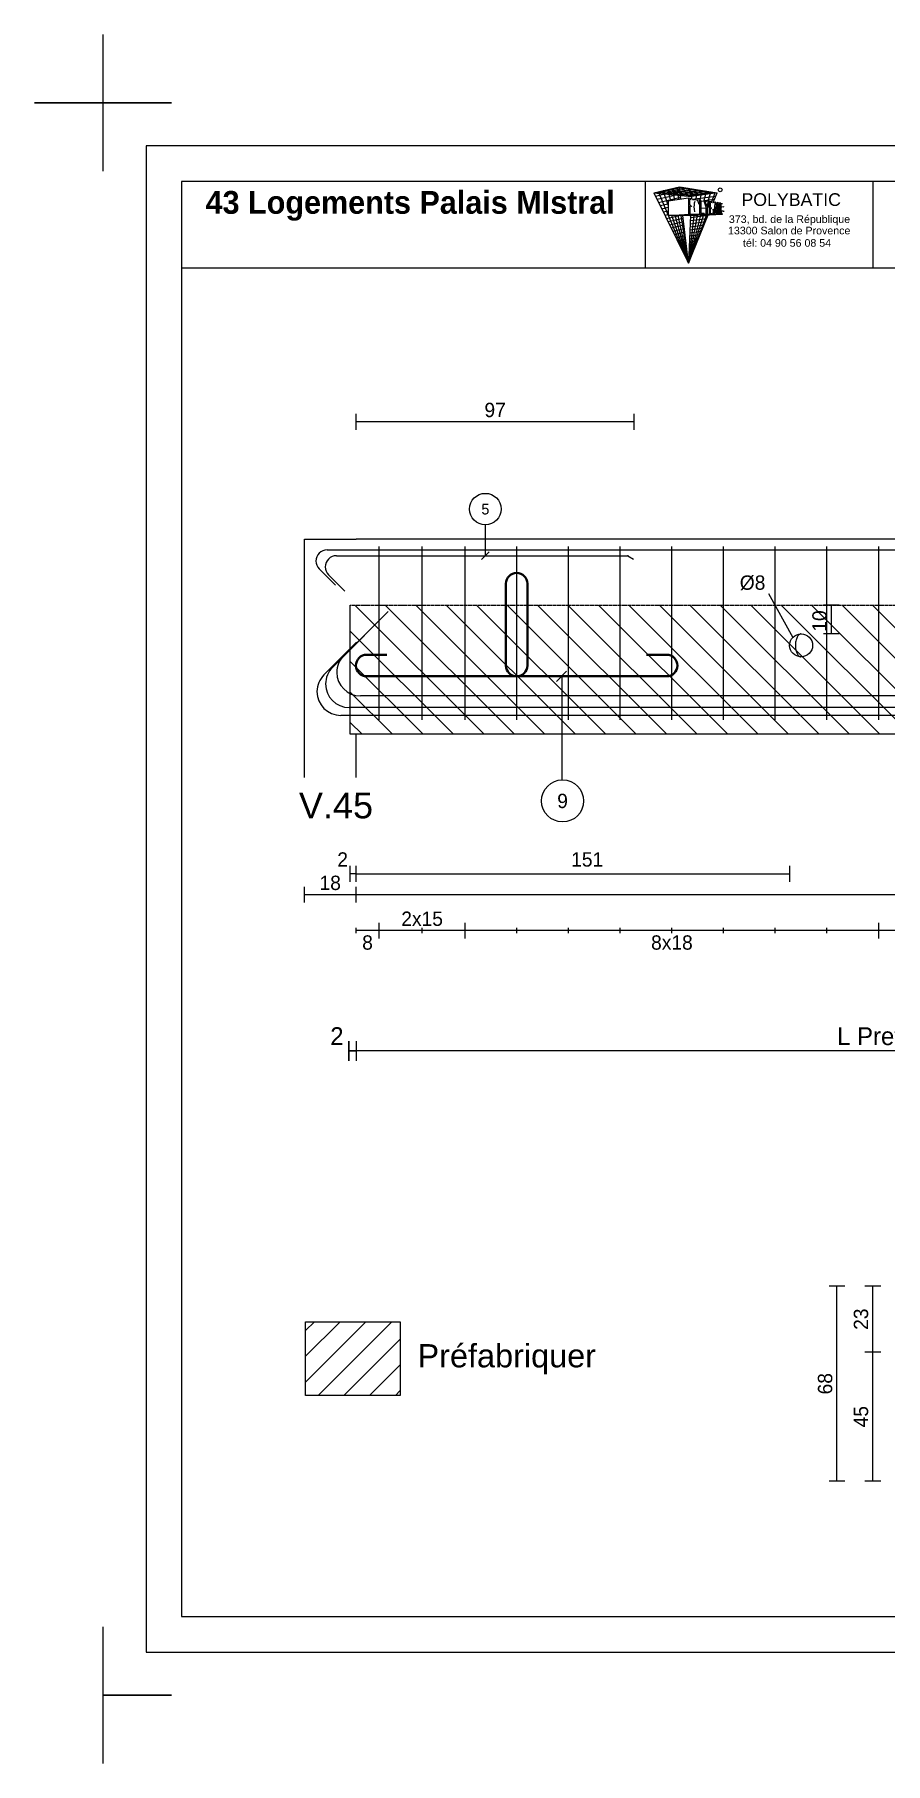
# Model space of a CAD drawing. Extents: x -12912 to 27386, y 1818 to 8189.
# Drawn here: x -139 to 158, y 3408 to 4010 of the extents above; entities that cross this region are included whole.
import ezdxf
from ezdxf.enums import TextEntityAlignment as Align

# ---------------------------------------------------------------- set-up
doc = ezdxf.new("R2010")
doc.units = 0
doc.header["$MEASUREMENT"] = 0
doc.linetypes.add('CONTINUE', pattern=[0])
doc.linetypes.add('MEDIUM_DASH', pattern=[0.5, 0.35, -0.15])
doc.layers.get('0').update_dxf_attribs({"linetype": 'CONTINUOUS'})
for name, color, linetype in [('1', 7, 'CONTINUOUS'), ('173', 7, 'CONTINUOUS'), ('5', 7, 'CONTINUOUS'), ('6', 7, 'CONTINUOUS'), ('7', 7, 'CONTINUOUS'), ('GO-CARTOUCHE', 7, 'CONTINUOUS'), ('GO-TEXTE', 9, 'CONTINUOUS'), ('PYC-HACHURE', 7, 'CONTINUOUS'), ('RDC COFFRAGE', 7, 'CONTINUOUS')]:
    doc.layers.add(name, color=color, linetype=linetype)
doc.layers.add('PYC- HACHURES', color=7, linetype='CONTINUOUS', lineweight=18)
doc.styles.add('ARIAL', font='ARIAL.TTF')
doc.styles.add('TEXTEBA', font='ARIAL.TTF')

# ---------------------------------------------------------------- blocks, each defined once
blk = doc.blocks.new('A$C20507BFC')
at = {"layer": 'RDC COFFRAGE', "color": 5, "linetype": 'CONTINUE', "lineweight": 40, "ltscale": 0.01}
for points in [[(52.25, 32.3), (52.25, 3.75)], [(56, 36.05), (56, 36.05)], [(59.75, 3.75), (59.75, 32.3)], [(10.84, 7.49), (3.75, 7.49)], [(108.25, 7.49), (101.16, 7.49)], [(0, 3.75), (0, 3.75)], [(112, 3.75), (112, 3.75)], [(3.75, 0), (56, 0)], [(56, 0), (108.25, 0)]]:
    blk.add_lwpolyline(points, dxfattribs=at)
for centre, start, end in [((56, 32.3), 90, 180), ((56, 32.3), 0, 90), ((3.75, 3.75), 90, 180), ((108.25, 3.75), 0, 90), ((3.75, 3.75), 180, 270), ((56, 3.75), 180, 270), ((56, 3.75), 270, 0), ((108.25, 3.75), 270, 0)]:
    blk.add_arc(centre, 3.75, start, end, dxfattribs=at)
blk = doc.blocks.new('A$C5E66155F')
at = {"layer": '7', "color": 7}
for points in [[(2.34, 6.22), (2.24, 5.89)], [(2.45, 6.54), (2.34, 6.22)], [(2.59, 6.83), (2.45, 6.54)], [(2.73, 7.09), (2.59, 6.83)], [(2.89, 7.33), (2.73, 7.09)], [(3.06, 7.53), (2.89, 7.33)], [(3.23, 7.7), (3.06, 7.53)], [(3.42, 7.83), (3.23, 7.7)], [(3.61, 7.92), (3.42, 7.83)], [(3.8, 7.98), (3.61, 7.92)], [(4, 8), (3.8, 7.98)], [(2.01, 4.39), (2, 4)], [(2, 4), (2.01, 3.61)], [(2.04, 4.78), (2.01, 4.39)], [(2.01, 3.61), (2.04, 3.22)], [(2.09, 5.16), (2.04, 4.78)], [(2.04, 3.22), (2.09, 2.84)], [(2.15, 5.53), (2.09, 5.16)], [(2.09, 2.84), (2.15, 2.47)], [(2.24, 5.89), (2.15, 5.53)], [(2.15, 2.47), (2.24, 2.11)], [(2.24, 2.11), (2.34, 1.78)], [(2.34, 1.78), (2.45, 1.46)], [(2.45, 1.46), (2.59, 1.17)], [(2.59, 1.17), (2.73, 0.91)], [(2.73, 0.91), (2.89, 0.67)], [(2.89, 0.67), (3.06, 0.47)], [(3.06, 0.47), (3.23, 0.3)], [(3.23, 0.3), (3.42, 0.17)], [(3.42, 0.17), (3.61, 0.08)], [(3.61, 0.08), (3.8, 0.02)], [(3.8, 0.02), (4, 0)]]:
    blk.add_lwpolyline(points, dxfattribs=at)
blk.add_circle((4, 4), 4, dxfattribs=at)

msp = doc.modelspace()

# ---------------------------------------------------------------- hatches: boundary and pattern name
at = {"layer": 'PYC- HACHURES', "lineweight": 15}
h = msp.add_hatch(dxfattribs=at)
h.set_pattern_fill('ANSI31', color=104, scale=60, style=0)
h.set_pattern_definition([(135, (5648.2815, 3205.93), (5.303301, 5.303301), [])])
h.paths.add_polyline_path([(-28.584, 3811.287), (442.416, 3811.287), (442.416, 3766.287), (440.416, 3766.287), (-26.584, 3766.287), (-28.584, 3766.287)])
h = msp.add_hatch(dxfattribs=at)
h.set_pattern_fill('ANSI31', color=104, scale=2, style=0)
h.set_pattern_definition([(45, (161.1834, 4994.087), (-4.490128, 4.490128), [])])
h.paths.add_polyline_path([(-11.211, 3561.514), (-44.131, 3561.514), (-44.131, 3535.862), (-11.211, 3535.862)])

# ---------------------------------------------------------------- linework, layer by layer
for p, q in [((-114.717, 4010.196), (-114.717, 3986.389)), ((-114.717, 4010.196), (-114.717, 3986.389)), ((-138.524, 3986.389), (-114.717, 3986.389)), ((-114.717, 3986.389), (-138.524, 3986.389)), ((-138.524, 3986.389), (-114.717, 3986.389)), ((-114.717, 3986.389), (-138.524, 3986.389)), ((-138.524, 3986.389), (-114.717, 3986.389)), ((-138.524, 3986.389), (-114.717, 3986.389)), ((-114.717, 3986.389), (-138.524, 3986.389)), ((-138.524, 3986.389), (-114.717, 3986.389)), ((-114.717, 3986.389), (-138.524, 3986.389)), ((-138.524, 3986.389), (-114.717, 3986.389)), ((-138.524, 3986.389), (-114.717, 3986.389)), ((-114.717, 3986.389), (-138.524, 3986.389)), ((-138.524, 3986.389), (-114.717, 3986.389)), ((-114.717, 3986.389), (-138.524, 3986.389)), ((-138.524, 3986.389), (-114.717, 3986.389)), ((-138.524, 3986.389), (-114.717, 3986.389)), ((-114.717, 3986.389), (-138.524, 3986.389)), ((-138.524, 3986.389), (-114.717, 3986.389)), ((-114.717, 3986.389), (-138.524, 3986.389)), ((-138.524, 3986.389), (-114.717, 3986.389)), ((-138.524, 3986.389), (-114.717, 3986.389)), ((-114.717, 3986.389), (-138.524, 3986.389)), ((-138.524, 3986.389), (-114.717, 3986.389)), ((-114.717, 3986.389), (-138.524, 3986.389)), ((-138.524, 3986.389), (-114.717, 3986.389)), ((-138.524, 3986.389), (-114.717, 3986.389)), ((-114.717, 3986.389), (-138.524, 3986.389)), ((-138.524, 3986.389), (-114.717, 3986.389)), ((-114.717, 3986.389), (-138.524, 3986.389)), ((-138.524, 3986.389), (-114.717, 3986.389)), ((-138.524, 3986.389), (-114.717, 3986.389)), ((-114.717, 3986.389), (-114.717, 3962.582)), ((-114.717, 3986.389), (-114.717, 3962.582)), ((-114.717, 3986.389), (-114.717, 3962.582)), ((-114.717, 3986.389), (-114.717, 3962.582)), ((-114.717, 3986.389), (-114.717, 3962.582)), ((-114.717, 3986.389), (-114.717, 3962.582)), ((-114.717, 3986.389), (-114.717, 3962.582)), ((-90.91, 3986.389), (-114.717, 3986.389)), ((-114.717, 3986.389), (-90.91, 3986.389)), ((-90.91, 3986.389), (-114.717, 3986.389)), ((-114.717, 3986.389), (-90.91, 3986.389)), ((-90.91, 3986.389), (-114.717, 3986.389)), ((-90.91, 3986.389), (-114.717, 3986.389)), ((-114.717, 3986.389), (-90.91, 3986.389)), ((-90.91, 3986.389), (-114.717, 3986.389)), ((-114.717, 3986.389), (-90.91, 3986.389)), ((-90.91, 3986.389), (-114.717, 3986.389)), ((-90.91, 3986.389), (-114.717, 3986.389)), ((-114.717, 3986.389), (-90.91, 3986.389)), ((-90.91, 3986.389), (-114.717, 3986.389)), ((-114.717, 3986.389), (-90.91, 3986.389)), ((-90.91, 3986.389), (-114.717, 3986.389)), ((-90.91, 3986.389), (-114.717, 3986.389)), ((-114.717, 3986.389), (-90.91, 3986.389)), ((-90.91, 3986.389), (-114.717, 3986.389)), ((-114.717, 3986.389), (-90.91, 3986.389)), ((-90.91, 3986.389), (-114.717, 3986.389)), ((-90.91, 3986.389), (-114.717, 3986.389)), ((-114.717, 3986.389), (-114.717, 3962.582)), ((-114.717, 3986.389), (-90.91, 3986.389)), ((-90.91, 3986.389), (-114.717, 3986.389)), ((-114.717, 3986.389), (-90.91, 3986.389)), ((-90.91, 3986.389), (-114.717, 3986.389)), ((-90.91, 3986.389), (-114.717, 3986.389)), ((-114.717, 3986.389), (-114.717, 3962.582)), ((-114.717, 3986.389), (-90.91, 3986.389)), ((-90.91, 3986.389), (-114.717, 3986.389)), ((-114.717, 3986.389), (-90.91, 3986.389)), ((-90.91, 3986.389), (-114.717, 3986.389)), ((-90.91, 3986.389), (-114.717, 3986.389)), ((-114.717, 3986.389), (-114.717, 3962.582)), ((-114.717, 3455.196), (-114.717, 3431.389)), ((-114.717, 3431.389), (-114.717, 3407.582)), ((-114.717, 3431.389), (-114.717, 3407.582)), ((-90.91, 3431.389), (-114.717, 3431.389)), ((-114.717, 3431.389), (-90.91, 3431.389)), ((-90.91, 3431.389), (-114.717, 3431.389)), ((-114.717, 3431.389), (-90.91, 3431.389)), ((-90.91, 3431.389), (-114.717, 3431.389)), ((-90.91, 3431.389), (-114.717, 3431.389)), ((-114.717, 3431.389), (-90.91, 3431.389)), ((-90.91, 3431.389), (-114.717, 3431.389)), ((-114.717, 3431.389), (-90.91, 3431.389)), ((-90.91, 3431.389), (-114.717, 3431.389)), ((-90.91, 3431.389), (-114.717, 3431.389)), ((-114.717, 3431.389), (-90.91, 3431.389)), ((-90.91, 3431.389), (-114.717, 3431.389)), ((-114.717, 3431.389), (-90.91, 3431.389)), ((-90.91, 3431.389), (-114.717, 3431.389)), ((-90.91, 3431.389), (-114.717, 3431.389)), ((-114.717, 3431.389), (-90.91, 3431.389)), ((-90.91, 3431.389), (-114.717, 3431.389)), ((-114.717, 3431.389), (-90.91, 3431.389)), ((-90.91, 3431.389), (-114.717, 3431.389)), ((-90.91, 3431.389), (-114.717, 3431.389)), ((-114.717, 3431.389), (-114.717, 3407.582)), ((-114.717, 3431.389), (-90.91, 3431.389)), ((-90.91, 3431.389), (-114.717, 3431.389)), ((-114.717, 3431.389), (-90.91, 3431.389)), ((-90.91, 3431.389), (-114.717, 3431.389)), ((-90.91, 3431.389), (-114.717, 3431.389)), ((-114.717, 3431.389), (-114.717, 3407.582)), ((-114.717, 3431.389), (-90.91, 3431.389)), ((-90.91, 3431.389), (-114.717, 3431.389)), ((-114.717, 3431.389), (-90.91, 3431.389)), ((-90.91, 3431.389), (-114.717, 3431.389)), ((-90.91, 3431.389), (-114.717, 3431.389)), ((-114.717, 3431.389), (-114.717, 3407.582))]:
    msp.add_line(p, q)
at = {"layer": '1', "color": 1}
for points in [[(-30.882, 3793.685), (-15.419, 3809.148)], [(-37.753, 3787.056), (-26.439, 3798.369)], [(-34.782, 3789.635), (-23.68, 3800.737)], [(-33.284, 3787.887), (-33.284, 3787.887)], [(-40.184, 3781.187), (-40.184, 3781.187)], [(-37.184, 3783.837), (-37.184, 3783.837)], [(442.916, 3779.687), (-25.084, 3779.687)], [(449.716, 3772.887), (-31.884, 3772.887)], [(446.816, 3775.637), (-28.984, 3775.637)]]:
    msp.add_lwpolyline(points, dxfattribs=at)
for centre, radius, start, end in [((-25.084, 3787.887), 8.2, 135, 180), ((-31.884, 3781.187), 8.3, 135, 180), ((-28.984, 3783.837), 8.2, 135, 180), ((-25.084, 3787.887), 8.2, 180, 270), ((-31.884, 3781.187), 8.3, 180, 270), ((-28.984, 3783.837), 8.2, 180, 270)]:
    msp.add_arc(centre, radius, start, end, dxfattribs=at)
at = {"layer": '173', "color": 173}
for points in [[(-40.584, 3826.687), (-40.584, 3826.687)], [(-36.684, 3830.587), (454.516, 3830.587)], [(-18.584, 3771.287), (-18.584, 3831.787)], [(-3.584, 3771.287), (-3.584, 3831.787)], [(11.416, 3771.287), (11.416, 3831.787)], [(29.416, 3771.287), (29.416, 3831.787)], [(47.416, 3771.287), (47.416, 3831.787)], [(65.416, 3771.287), (65.416, 3831.787)], [(83.416, 3771.287), (83.416, 3831.787)], [(101.416, 3771.287), (101.416, 3831.787)], [(119.416, 3771.287), (119.416, 3831.787)], [(137.416, 3771.287), (137.416, 3831.787)], [(155.416, 3771.287), (155.416, 3831.787)], [(-33.785, 3818.272), (-39.442, 3823.929)]]:
    msp.add_lwpolyline(points, dxfattribs=at)
for start, end in [(90, 180), (180, 225)]:
    msp.add_arc((-36.684, 3826.687), 3.9, start, end, dxfattribs=at)
at = {"layer": '5', "color": 5}
for p, q in [((117.014, 3815.412), (125.502, 3800.027)), ((124.416, 3720.392), (124.416, 3714.892)), ((-26.584, 3717.642), (-28.584, 3717.642)), ((-26.584, 3717.642), (124.416, 3717.642))]:
    msp.add_line(p, q, dxfattribs=at)
for points in [[(-26.584, 3872.453), (-26.584, 3877.953)], [(70.28, 3875.203), (-26.584, 3875.203)], [(70.28, 3872.453), (70.28, 3877.953)], [(-33.384, 3828.537), (68.095, 3828.537)], [(68.095, 3828.537), (70.08, 3827.39)], [(-37.284, 3824.637), (-37.284, 3824.637)], [(-30.485, 3816.222), (-36.142, 3821.879)], [(141.696, 3811.287), (136.196, 3811.287)], [(138.946, 3801.287), (138.946, 3811.287)], [(141.696, 3801.287), (136.196, 3801.287)], [(-28.584, 3714.892), (-28.584, 3720.392)], [(-26.584, 3714.892), (-26.584, 3720.392)], [(-44.584, 3707.62), (-44.584, 3713.12)], [(-26.584, 3707.62), (-26.584, 3713.12)], [(-26.584, 3710.37), (-44.584, 3710.37)], [(440.416, 3710.37), (-26.584, 3710.37)], [(-18.584, 3695.12), (-18.584, 3700.62)], [(11.416, 3695.12), (11.416, 3700.62)], [(155.416, 3695.12), (155.416, 3700.62)], [(-26.584, 3696.953), (-26.584, 3698.787)], [(-18.584, 3697.87), (-26.584, 3697.87)], [(-18.584, 3696.953), (-18.584, 3698.787)], [(-3.584, 3697.87), (-18.584, 3697.87)], [(11.416, 3697.87), (-18.584, 3697.87)], [(-3.584, 3696.953), (-3.584, 3698.787)], [(11.416, 3697.87), (-3.584, 3697.87)], [(11.416, 3696.953), (11.416, 3698.787)], [(29.416, 3697.87), (11.416, 3697.87)], [(155.416, 3697.87), (11.416, 3697.87)], [(29.416, 3696.953), (29.416, 3698.787)], [(47.416, 3697.87), (29.416, 3697.87)], [(47.416, 3696.953), (47.416, 3698.787)], [(65.416, 3697.87), (47.416, 3697.87)], [(65.416, 3696.953), (65.416, 3698.787)], [(83.416, 3697.87), (65.416, 3697.87)], [(83.416, 3696.953), (83.416, 3698.787)], [(101.416, 3697.87), (83.416, 3697.87)], [(101.416, 3696.953), (101.416, 3698.787)], [(119.416, 3697.87), (101.416, 3697.87)], [(119.416, 3696.953), (119.416, 3698.787)], [(137.416, 3697.87), (119.416, 3697.87)], [(137.416, 3696.953), (137.416, 3698.787)], [(155.416, 3697.87), (137.416, 3697.87)], [(155.416, 3696.953), (155.416, 3698.787)], [(164.416, 3697.87), (155.416, 3697.87)], [(173.416, 3697.87), (155.416, 3697.87)], [(143.649, 3573.928), (138.149, 3573.928)], [(140.899, 3505.928), (140.899, 3573.928)], [(156.149, 3573.928), (150.649, 3573.928)], [(153.399, 3550.928), (153.399, 3573.928)], [(156.149, 3550.928), (150.649, 3550.928)], [(153.399, 3505.928), (153.399, 3550.928)], [(143.649, 3505.928), (138.149, 3505.928)], [(156.149, 3505.928), (150.649, 3505.928)]]:
    msp.add_lwpolyline(points, dxfattribs=at)
for start, end in [(90, 180), (180, 225)]:
    msp.add_arc((-33.384, 3824.637), 3.9, start, end, dxfattribs=at)
msp.add_point((68.095, 3828.537), dxfattribs=at)
at = {"layer": '6', "color": 6}
for points in [[(18.448, 3828.537), (18.448, 3839.287)], [(19.774, 3829.862), (17.122, 3827.211)], [(43.214, 3784.75), (46.75, 3788.285)], [(45.034, 3786.518), (45.034, 3750.406)]]:
    msp.add_lwpolyline(points, dxfattribs=at)
for centre, radius in [((18.448, 3844.787), 5.5), ((45.335, 3743.079), 7.333)]:
    msp.add_circle(centre, radius, dxfattribs=at)
at = {"layer": '7', "color": 7}
for points in [[(-44.584, 3834.287), (-26.584, 3834.287)], [(-44.584, 3751.287), (-44.584, 3834.287)], [(-44.584, 3834.287), (-35.584, 3834.287)], [(440.416, 3834.287), (-26.584, 3834.287)], [(-44.584, 3751.287), (-44.584, 3766.287)], [(440.416, 3766.287), (-26.584, 3766.287)], [(-26.584, 3751.287), (-26.584, 3766.287)]]:
    msp.add_lwpolyline(points, dxfattribs=at)
at = {"layer": '7', "color": 7, "linetype": 'Continuous'}
msp.add_lwpolyline([(-26.584, 3766.287), (-28.584, 3766.287), (-28.584, 3811.287)], dxfattribs=at)
at = {"layer": '7', "color": 7, "linetype": 'MEDIUM_DASH'}
msp.add_lwpolyline([(-28.584, 3811.287), (442.416, 3811.287)], dxfattribs=at)
at = {"layer": '7', "color": 7}
msp.add_lwpolyline([(-44.131, 3561.514), (-11.211, 3561.514), (-11.211, 3535.862), (-44.131, 3535.862)], close=True, dxfattribs=at)
at = {"layer": 'GO-CARTOUCHE', "color": 9, "linetype": 'CONTINUE'}
for p, q in [((77.138, 3955.04), (86.067, 3957.116)), ((77.138, 3955.04), (86.067, 3957.116)), ((77.138, 3955.04), (90.22, 3953.794)), ((77.138, 3955.04), (89.182, 3930.538)), ((77.138, 3955.04), (90.22, 3953.794)), ((77.138, 3955.04), (89.182, 3930.538)), ((77.686, 3953.926), (86.208, 3955.908)), ((77.686, 3953.926), (86.208, 3955.908)), ((78.144, 3954.944), (87.073, 3956.957)), ((78.144, 3954.944), (87.073, 3956.957)), ((78.233, 3952.813), (86.35, 3954.7)), ((78.233, 3952.813), (86.35, 3954.7)), ((82.122, 3947.385), (78.756, 3955.416)), ((78.756, 3955.416), (91.843, 3954.021)), ((82.122, 3947.385), (78.756, 3955.416)), ((78.756, 3955.416), (91.843, 3954.021)), ((78.78, 3951.699), (86.492, 3953.492)), ((78.78, 3951.699), (86.492, 3953.492)), ((80.157, 3954.752), (89.085, 3956.637)), ((80.157, 3954.752), (89.085, 3956.637)), ((82.122, 3950.782), (80.374, 3955.793)), ((80.374, 3955.793), (93.466, 3954.247)), ((82.122, 3950.782), (80.374, 3955.793)), ((80.374, 3955.793), (93.466, 3954.247)), ((81.992, 3956.169), (95.089, 3954.473)), ((83.083, 3952.279), (81.992, 3956.169)), ((81.992, 3956.169), (95.089, 3954.473)), ((83.083, 3952.279), (81.992, 3956.169)), ((89.182, 3953.176), (82.122, 3952.138)), ((89.182, 3953.176), (82.122, 3952.138)), ((82.169, 3954.561), (91.097, 3956.318)), ((82.169, 3954.561), (91.097, 3956.318)), ((84.48, 3952.484), (83.61, 3956.545)), ((83.61, 3956.545), (96.712, 3954.7)), ((84.48, 3952.484), (83.61, 3956.545)), ((83.61, 3956.545), (96.712, 3954.7)), ((84.182, 3954.369), (93.11, 3955.999)), ((84.182, 3954.369), (93.11, 3955.999)), ((85.862, 3952.688), (85.228, 3956.921)), ((85.228, 3956.921), (98.335, 3954.926)), ((85.862, 3952.688), (85.228, 3956.921)), ((85.228, 3956.921), (98.335, 3954.926)), ((86.574, 3952.792), (86.067, 3957.116)), ((86.067, 3957.116), (99.149, 3955.04)), ((86.574, 3952.792), (86.067, 3957.116)), ((86.067, 3957.116), (99.149, 3955.04)), ((86.195, 3954.177), (95.122, 3955.679)), ((86.195, 3954.177), (95.122, 3955.679)), ((88.207, 3953.986), (97.134, 3955.36)), ((88.207, 3953.986), (97.134, 3955.36)), ((90.344, 3952.994), (89.182, 3953.176)), ((89.182, 3953.176), (89.182, 3947.166)), ((90.344, 3952.994), (89.182, 3953.176)), ((89.182, 3953.176), (89.182, 3947.166)), ((89.213, 3953.89), (98.14, 3955.2)), ((89.213, 3953.89), (98.14, 3955.2)), ((90.22, 3953.794), (90.185, 3953.019)), ((90.22, 3953.794), (90.185, 3953.019)), ((99.149, 3955.04), (90.22, 3953.794)), ((99.149, 3955.04), (90.22, 3953.794)), ((90.51, 3952.784), (98.696, 3953.926)), ((90.51, 3952.784), (98.696, 3953.926)), ((91.843, 3954.021), (91.694, 3952.71)), ((91.843, 3954.021), (91.694, 3952.71)), ((93.466, 3954.247), (93.106, 3952.562)), ((93.466, 3954.247), (93.106, 3952.562)), ((95.089, 3954.473), (94.561, 3952.335)), ((95.089, 3954.473), (94.561, 3952.335)), ((96.712, 3954.7), (95.893, 3952.074)), ((96.712, 3954.7), (95.893, 3952.074)), ((98.335, 3954.926), (97.207, 3951.921)), ((98.335, 3954.926), (97.207, 3951.921)), ((97.758, 3951.622), (99.149, 3955.04)), ((97.758, 3951.622), (99.149, 3955.04)), ((79.328, 3950.585), (82.122, 3951.235)), ((79.328, 3950.585), (82.122, 3951.235)), ((79.875, 3949.472), (82.122, 3949.994)), ((79.875, 3949.472), (82.122, 3949.994)), ((80.422, 3948.358), (82.122, 3948.753)), ((80.422, 3948.358), (82.122, 3948.753)), ((80.97, 3947.245), (82.122, 3947.512)), ((80.97, 3947.245), (82.122, 3947.512)), ((81.517, 3946.131), (85.92, 3947.154)), ((81.517, 3946.131), (85.92, 3947.154)), ((82.122, 3952.138), (82.122, 3947.154)), ((82.122, 3952.138), (82.122, 3947.154)), ((82.122, 3947.154), (89.597, 3947.569)), ((82.122, 3947.154), (89.597, 3947.569)), ((89.518, 3947.166), (82.122, 3947.154)), ((89.518, 3947.166), (82.122, 3947.154)), ((89.182, 3930.538), (82.218, 3947.154)), ((89.182, 3930.538), (82.218, 3947.154)), ((89.182, 3930.538), (83.387, 3947.154)), ((89.182, 3930.538), (83.387, 3947.154)), ((89.182, 3930.538), (84.521, 3947.154)), ((89.182, 3930.538), (84.521, 3947.154)), ((89.182, 3930.538), (85.622, 3947.154)), ((89.182, 3930.538), (85.622, 3947.154)), ((89.182, 3930.538), (86.692, 3947.154)), ((89.182, 3930.538), (86.692, 3947.154)), ((89.182, 3930.538), (87.234, 3947.154)), ((89.182, 3930.538), (87.234, 3947.154)), ((89.182, 3930.538), (96.038, 3947.392)), ((89.182, 3930.538), (96.038, 3947.392)), ((95.5, 3947.374), (89.182, 3930.538)), ((95.5, 3947.374), (89.182, 3930.538)), ((94.417, 3947.336), (89.182, 3930.538)), ((94.417, 3947.336), (89.182, 3930.538)), ((93.318, 3947.298), (89.182, 3930.538)), ((93.318, 3947.298), (89.182, 3930.538)), ((92.203, 3947.259), (89.182, 3930.538)), ((92.203, 3947.259), (89.182, 3930.538)), ((91.072, 3947.22), (89.182, 3930.538)), ((91.072, 3947.22), (89.182, 3930.538)), ((89.925, 3947.18), (89.182, 3930.538)), ((89.925, 3947.18), (89.182, 3930.538)), ((89.518, 3947.166), (91.606, 3947.243)), ((89.518, 3947.166), (91.606, 3947.243)), ((89.597, 3950.757), (89.597, 3952.691)), ((90.125, 3952.608), (89.597, 3952.691)), ((89.597, 3950.757), (89.597, 3952.691)), ((90.125, 3952.608), (89.597, 3952.691)), ((89.597, 3950.757), (90.015, 3950.725)), ((89.597, 3950.757), (90.015, 3950.725)), ((90.165, 3950.296), (89.597, 3950.34)), ((89.597, 3950.34), (89.597, 3947.569)), ((90.165, 3950.296), (89.597, 3950.34)), ((89.597, 3950.34), (89.597, 3947.569)), ((89.597, 3947.569), (94.601, 3947.569)), ((89.597, 3947.569), (94.601, 3947.569)), ((89.889, 3946.394), (95.978, 3947.244)), ((89.889, 3946.394), (95.978, 3947.244)), ((90.374, 3950.502), (90.165, 3950.296)), ((90.374, 3950.502), (90.165, 3950.296)), ((90.642, 3952.555), (91.953, 3952.746)), ((90.642, 3952.555), (91.953, 3952.746)), ((91.119, 3950.774), (91.094, 3950.205)), ((91.119, 3950.774), (91.094, 3950.205)), ((91.094, 3950.205), (91.134, 3949.344)), ((91.094, 3950.205), (91.134, 3949.344)), ((91.212, 3951.474), (91.119, 3950.774)), ((91.212, 3951.474), (91.119, 3950.774)), ((91.134, 3949.344), (91.325, 3948.367)), ((91.134, 3949.344), (91.325, 3948.367)), ((91.363, 3952.032), (91.212, 3951.474)), ((91.363, 3952.032), (91.212, 3951.474)), ((91.606, 3947.243), (91.98, 3947.257)), ((91.606, 3947.243), (91.98, 3947.257)), ((92.009, 3947.258), (96.505, 3947.422)), ((92.009, 3947.258), (96.505, 3947.422)), ((92.456, 3952.23), (92.214, 3952.619)), ((92.456, 3952.23), (92.214, 3952.619)), ((93.085, 3952.566), (92.318, 3952.453)), ((93.085, 3952.566), (92.318, 3952.453)), ((92.619, 3951.764), (92.456, 3952.23)), ((92.619, 3951.764), (92.456, 3952.23)), ((92.744, 3951.092), (92.619, 3951.764)), ((92.744, 3951.092), (92.619, 3951.764)), ((93.083, 3947.569), (96.514, 3947.569)), ((93.083, 3947.569), (96.514, 3947.569)), ((93.085, 3947.569), (93.085, 3952.57)), ((93.085, 3947.569), (93.085, 3952.57)), ((93.501, 3952.501), (93.085, 3952.566)), ((93.501, 3952.501), (93.085, 3952.566)), ((93.501, 3947.985), (93.501, 3952.501)), ((93.501, 3947.985), (93.501, 3952.501)), ((93.501, 3952.156), (94.541, 3952.299)), ((93.501, 3952.156), (94.541, 3952.299)), ((93.501, 3952.156), (93.501, 3947.985)), ((93.501, 3952.156), (93.501, 3947.985)), ((93.501, 3949.674), (95.388, 3949.84)), ((93.501, 3949.674), (95.388, 3949.84)), ((93.501, 3947.985), (94.601, 3947.981)), ((93.501, 3947.985), (94.601, 3947.985)), ((93.501, 3947.985), (94.601, 3947.981)), ((93.501, 3947.985), (94.601, 3947.985)), ((94.527, 3952.34), (95.388, 3949.84)), ((94.899, 3952.282), (94.527, 3952.34)), ((94.527, 3952.34), (95.388, 3949.84)), ((94.899, 3952.282), (94.527, 3952.34)), ((94.541, 3952.299), (95.388, 3949.84)), ((94.541, 3952.299), (95.388, 3949.84)), ((94.601, 3947.569), (94.601, 3947.985)), ((94.601, 3947.569), (94.601, 3947.985)), ((94.601, 3947.569), (95.39, 3947.569)), ((94.601, 3947.569), (95.39, 3947.569)), ((94.683, 3952.316), (98.243, 3952.813)), ((94.683, 3952.316), (98.243, 3952.813)), ((94.899, 3952.282), (95.584, 3950.291)), ((94.899, 3952.282), (95.584, 3950.291)), ((96.067, 3952.099), (95.015, 3951.945)), ((96.067, 3952.099), (95.015, 3951.945)), ((95.388, 3947.569), (95.388, 3949.84)), ((95.388, 3947.569), (95.388, 3949.84)), ((95.388, 3947.981), (95.39, 3947.569)), ((95.388, 3947.981), (95.39, 3947.569)), ((95.39, 3947.569), (95.803, 3947.569)), ((95.39, 3947.569), (95.803, 3947.569)), ((96.067, 3952.099), (95.584, 3950.291)), ((96.067, 3952.099), (95.584, 3950.291)), ((96.398, 3952.048), (95.803, 3949.824)), ((96.398, 3952.048), (95.803, 3949.824)), ((95.803, 3947.575), (95.805, 3949.832)), ((95.803, 3947.575), (95.805, 3949.832)), ((95.803, 3947.569), (95.803, 3949.824)), ((95.803, 3947.569), (95.803, 3949.824)), ((95.805, 3949.832), (96.385, 3952.002)), ((95.805, 3949.832), (96.385, 3952.002)), ((96.398, 3952.048), (96.067, 3952.099)), ((96.398, 3952.048), (96.067, 3952.099)), ((96.385, 3952.002), (96.509, 3952.021)), ((96.385, 3952.002), (96.509, 3952.021)), ((96.509, 3952.03), (96.388, 3952.013)), ((96.509, 3952.03), (96.388, 3952.013)), ((96.505, 3947.573), (100.103, 3947.573)), ((96.505, 3947.573), (100.103, 3947.573)), ((96.506, 3947.422), (101.065, 3947.568)), ((96.506, 3947.422), (101.065, 3947.568)), ((96.509, 3947.569), (96.509, 3952.03)), ((97.313, 3951.905), (96.509, 3952.03)), ((96.509, 3947.569), (96.509, 3952.03)), ((97.313, 3951.905), (96.509, 3952.03)), ((96.509, 3947.569), (97.389, 3947.569)), ((96.509, 3947.569), (97.389, 3947.569)), ((97.268, 3951.617), (96.8, 3951.691)), ((96.8, 3949.941), (96.8, 3951.691)), ((97.268, 3951.617), (96.8, 3951.691)), ((96.8, 3949.941), (96.8, 3951.691)), ((96.8, 3949.941), (97.179, 3949.912)), ((96.8, 3949.941), (97.179, 3949.912)), ((96.8, 3949.65), (97.156, 3949.622)), ((96.8, 3947.86), (96.8, 3949.65)), ((96.8, 3949.65), (97.156, 3949.622)), ((96.8, 3947.86), (96.8, 3949.65)), ((96.8, 3947.86), (97.3, 3947.86)), ((96.8, 3947.86), (97.3, 3947.86)), ((97.551, 3947.711), (97.385, 3947.573)), ((97.551, 3947.711), (97.385, 3947.573)), ((97.385, 3947.573), (97.955, 3947.573)), ((97.385, 3947.573), (97.955, 3947.573)), ((97.67, 3947.968), (97.551, 3947.711)), ((97.67, 3947.968), (97.551, 3947.711)), ((97.589, 3951.671), (97.79, 3951.699)), ((97.589, 3951.671), (97.79, 3951.699)), ((98.461, 3951.725), (97.624, 3951.602)), ((98.461, 3951.725), (97.624, 3951.602)), ((97.641, 3949.395), (97.694, 3949.227)), ((97.641, 3949.395), (97.694, 3949.227)), ((97.738, 3948.297), (97.67, 3947.968)), ((97.738, 3948.297), (97.67, 3947.968)), ((97.694, 3949.227), (97.746, 3948.907)), ((97.694, 3949.227), (97.746, 3948.907)), ((97.759, 3948.594), (97.738, 3948.297)), ((97.759, 3948.594), (97.738, 3948.297)), ((97.746, 3948.907), (97.759, 3948.594)), ((97.746, 3948.907), (97.759, 3948.594)), ((98, 3947.884), (97.963, 3947.573)), ((98, 3947.884), (97.963, 3947.573)), ((98.042, 3948.234), (98, 3947.884)), ((98.042, 3948.234), (98, 3947.884)), ((98.077, 3948.525), (98.042, 3948.234)), ((98.077, 3948.525), (98.042, 3948.234)), ((98.111, 3948.804), (98.077, 3948.525)), ((98.111, 3948.804), (98.077, 3948.525)), ((98.145, 3949.086), (98.111, 3948.804)), ((98.145, 3949.086), (98.111, 3948.804)), ((98.162, 3949.232), (98.145, 3949.086)), ((98.162, 3949.232), (98.145, 3949.086)), ((98.174, 3949.328), (98.162, 3949.232)), ((98.174, 3949.328), (98.162, 3949.232)), ((98.183, 3949.405), (98.174, 3949.328)), ((98.183, 3949.405), (98.174, 3949.328)), ((98.205, 3949.586), (98.183, 3949.405)), ((98.205, 3949.586), (98.183, 3949.405)), ((98.249, 3949.959), (98.205, 3949.586)), ((98.249, 3949.959), (98.205, 3949.586)), ((98.298, 3950.368), (98.249, 3949.959)), ((98.298, 3950.368), (98.249, 3949.959)), ((98.42, 3948.941), (98.256, 3947.573)), ((98.42, 3948.941), (98.256, 3947.573)), ((98.461, 3951.725), (98.298, 3950.368)), ((98.461, 3951.725), (98.298, 3950.368)), ((98.42, 3948.941), (98.711, 3948.918)), ((98.42, 3948.941), (98.711, 3948.918)), ((98.455, 3949.23), (98.563, 3950.137)), ((98.455, 3949.23), (98.563, 3950.137)), ((98.455, 3949.23), (98.675, 3949.213)), ((98.455, 3949.23), (98.675, 3949.213)), ((98.668, 3951.693), (98.461, 3951.725)), ((98.668, 3951.693), (98.461, 3951.725)), ((98.563, 3950.137), (98.675, 3949.213)), ((98.563, 3950.137), (98.675, 3949.213)), ((98.668, 3951.693), (99.166, 3947.573)), ((98.668, 3951.693), (99.166, 3947.573)), ((98.686, 3951.544), (99.167, 3951.615)), ((98.686, 3951.544), (99.167, 3951.615)), ((98.711, 3948.918), (98.874, 3947.569)), ((98.711, 3948.918), (98.874, 3947.569)), ((98.72, 3951.267), (99.167, 3951.321)), ((98.72, 3951.267), (99.167, 3951.321)), ((98.727, 3951.204), (99.437, 3951.278)), ((98.727, 3951.204), (99.437, 3951.278)), ((99.167, 3951.615), (99.167, 3951.321)), ((99.997, 3951.485), (99.167, 3951.615)), ((99.167, 3951.615), (99.167, 3951.321)), ((99.997, 3951.485), (99.167, 3951.615)), ((99.167, 3951.321), (99.437, 3951.278)), ((99.167, 3951.321), (99.437, 3951.278)), ((99.437, 3947.573), (99.437, 3951.278)), ((99.437, 3947.573), (99.437, 3951.278)), ((99.728, 3951.233), (99.997, 3951.191)), ((99.728, 3947.573), (99.728, 3951.233)), ((99.728, 3951.233), (99.997, 3951.191)), ((99.728, 3947.573), (99.728, 3951.233)), ((99.728, 3951.167), (99.997, 3951.191)), ((99.728, 3951.167), (99.997, 3951.191)), ((99.728, 3947.573), (100.103, 3947.573)), ((99.728, 3947.573), (100.103, 3947.573)), ((99.997, 3951.191), (99.997, 3951.485)), ((99.997, 3951.191), (99.997, 3951.485)), ((100.103, 3951.468), (99.997, 3951.435)), ((100.103, 3951.468), (99.997, 3951.435)), ((100.103, 3951.468), (100.103, 3947.572)), ((100.394, 3951.423), (100.103, 3951.468)), ((100.103, 3951.468), (100.103, 3947.572)), ((100.394, 3951.423), (100.103, 3951.468)), ((100.103, 3947.572), (100.394, 3947.569)), ((100.103, 3947.572), (100.394, 3947.569)), ((100.394, 3951.423), (100.394, 3947.569)), ((100.394, 3951.423), (100.394, 3947.569)), ((100.394, 3951.286), (101.052, 3951.348)), ((100.394, 3951.286), (101.052, 3951.348)), ((100.488, 3949.435), (100.505, 3949.022)), ((100.488, 3949.435), (100.505, 3949.022)), ((100.505, 3949.022), (100.544, 3948.643)), ((100.505, 3949.022), (100.544, 3948.643)), ((100.544, 3948.643), (100.604, 3948.325)), ((100.544, 3948.643), (100.604, 3948.325)), ((100.604, 3948.325), (100.69, 3948.03)), ((100.604, 3948.325), (100.69, 3948.03)), ((100.69, 3948.03), (100.825, 3947.755)), ((100.69, 3948.03), (100.825, 3947.755)), ((101.299, 3950.124), (100.809, 3950.079)), ((101.299, 3950.124), (100.809, 3950.079)), ((100.825, 3947.755), (100.98, 3947.585)), ((100.825, 3947.755), (100.98, 3947.585)), ((101.286, 3948.651), (100.843, 3948.61)), ((101.286, 3948.651), (100.843, 3948.61)), ((101.286, 3948.651), (101.581, 3948.662)), ((101.286, 3948.651), (101.581, 3948.662)), ((101.597, 3950.078), (101.299, 3950.124)), ((101.597, 3950.078), (101.299, 3950.124)), ((82.065, 3945.017), (87.341, 3946.243)), ((82.065, 3945.017), (87.341, 3946.243)), ((82.612, 3943.904), (87.483, 3945.035)), ((82.612, 3943.904), (87.483, 3945.035)), ((83.159, 3942.79), (87.624, 3943.827)), ((83.159, 3942.79), (87.624, 3943.827)), ((83.707, 3941.676), (87.766, 3942.619)), ((83.707, 3941.676), (87.766, 3942.619)), ((84.254, 3940.563), (87.907, 3941.411)), ((84.254, 3940.563), (87.907, 3941.411)), ((89.654, 3941.109), (93.712, 3941.676)), ((89.654, 3941.109), (93.712, 3941.676)), ((89.701, 3942.166), (94.165, 3942.79)), ((89.701, 3942.166), (94.165, 3942.79)), ((89.748, 3943.223), (94.618, 3943.903)), ((89.748, 3943.223), (94.618, 3943.903)), ((89.795, 3944.28), (95.071, 3945.017)), ((89.795, 3944.28), (95.071, 3945.017)), ((89.842, 3945.337), (95.525, 3946.131)), ((89.842, 3945.337), (95.525, 3946.131)), ((84.801, 3939.449), (88.049, 3940.203)), ((84.801, 3939.449), (88.049, 3940.203)), ((85.349, 3938.335), (88.191, 3938.995)), ((85.349, 3938.335), (88.191, 3938.995)), ((85.896, 3937.222), (88.332, 3937.786)), ((85.896, 3937.222), (88.332, 3937.786)), ((89.465, 3936.88), (91.9, 3937.221)), ((89.465, 3936.88), (91.9, 3937.221)), ((89.512, 3937.937), (92.353, 3938.335)), ((89.512, 3937.937), (92.353, 3938.335)), ((89.559, 3938.995), (92.806, 3939.449)), ((89.559, 3938.995), (92.806, 3939.449)), ((89.606, 3940.052), (93.259, 3940.562)), ((89.606, 3940.052), (93.259, 3940.562))]:
    msp.add_line(p, q, dxfattribs=at)
at = {"layer": 'GO-CARTOUCHE', "linetype": 'Continuous'}
for points in [[(642.707, 3446.389), (642.707, 3971.389), (-99.717, 3971.389), (-99.717, 3446.389)], [(642.707, 3446.389), (642.707, 3971.389), (-99.717, 3971.389), (-99.717, 3446.389)], [(630.335, 3458.761), (630.335, 3959.016), (-87.345, 3959.016), (-87.345, 3458.761)], [(630.335, 3458.761), (630.335, 3959.016), (-87.345, 3959.016), (-87.345, 3458.761)]]:
    msp.add_lwpolyline(points, close=True, dxfattribs=at)
at = {"layer": 'GO-CARTOUCHE', "color": 9, "linetype": 'CONTINUE'}
msp.add_circle((100.208, 3956.073), 0.664, dxfattribs=at)
msp.add_circle((100.208, 3956.073), 0.664, dxfattribs=at)
msp.add_circle((100.208, 3956.073), 0.664, dxfattribs=at)
msp.add_circle((100.208, 3956.073), 0.664, dxfattribs=at)
msp.add_circle((100.208, 3956.073), 0.664, dxfattribs=at)
msp.add_circle((100.208, 3956.073), 0.664, dxfattribs=at)
at = {"layer": 'GO-TEXTE', "color": 7}
for p, q in [((74.11, 3959.016), (74.11, 3928.719)), ((74.11, 3959.016), (74.11, 3928.719)), ((153.38, 3959.016), (153.38, 3928.719)), ((153.38, 3959.016), (153.38, 3928.719)), ((630.335, 3928.719), (-87.345, 3928.719)), ((630.335, 3928.719), (-87.345, 3928.719))]:
    msp.add_line(p, q, dxfattribs=at)
at = {"layer": 'PYC-HACHURE'}
for points in [[(-29.073, 3652.513), (-29.073, 3659.357)], [(-29.073, 3659.357), (-29.073, 3652.513)], [(-26.584, 3659.357), (-26.584, 3652.513)], [(443.038, 3655.935), (-29.073, 3655.935)], [(-29.073, 3655.935), (-26.584, 3655.935)]]:
    msp.add_lwpolyline(points, dxfattribs=at)

# ---------------------------------------------------------------- block references
at = {"layer": '6', "color": 7, "linetype": 'Continuous'}
msp.add_blockref('A$C20507BFC', (-26.652, 3786.515), dxfattribs=at)
at = {"layer": '7', "color": 7, "linetype": 'Continuous'}
msp.add_blockref('A$C5E66155F', (124.416, 3793.287), dxfattribs=at)

# ---------------------------------------------------------------- texts
at = {"style": 'ARIAL'}
msp.add_text('V.45', height=8.9847, dxfattribs=at).set_placement((-46.481, 3745.986), align=Align.TOP_LEFT)
msp.add_text('Préfabriquer', height=8.08623, dxfattribs=at).set_placement((25.906, 3549.679), align=Align.MIDDLE_CENTER)
at = {"layer": '5', "color": 5}
for s, p in [('97', (21.848, 3876.853)), ('18', (-35.584, 3712.019)), ('2x15', (-3.584, 3699.519))]:
    msp.add_text(s, height=5, dxfattribs=at).set_placement(p, align=Align.CENTER)
for s, p in [('10', (137.304, 3805.787)), ('23', (151.749, 3562.428)), ('68', (139.249, 3539.928)), ('45', (151.749, 3528.428))]:
    msp.add_text(s, height=5, rotation=90, dxfattribs=at).set_placement(p, align=Align.CENTER)
for s, p in [('8', (-22.584, 3696.22)), ('8x18', (83.416, 3696.22))]:
    msp.add_text(s, height=5, dxfattribs=at).set_placement(p, align=Align.TOP_CENTER)
at = {"layer": '5', "color": 5, "char_height": 5}
for s, insert, attachment_point in [('Ø8', (107.044, 3821.671), 1), ('2', (-31.26, 3722.652), 5), ('151', (53.916, 3722.652), 5)]:
    msp.add_mtext(s, dxfattribs=dict(at, insert=insert, attachment_point=attachment_point))
at = {"layer": '6', "color": 6}
for s, height, p in [('5', 3.75, (18.448, 3844.787)), ('9', 5, (45.335, 3743.079))]:
    msp.add_text(s, height=height, dxfattribs=at).set_placement(p, align=Align.MIDDLE_CENTER)
at = {"layer": 'GO-CARTOUCHE', "color": 9, "style": 'TEXTEBA'}
for s, p in [('373, bd. de la République', (103.253, 3944.533)), ('373, bd. de la République', (103.253, 3944.533)), ('13300 Salon de Provence', (102.944, 3940.561)), ('13300 Salon de Provence', (102.944, 3940.561)), ('tél: 04 90 56 08 54', (108.162, 3936.246)), ('tél: 04 90 56 08 54', (108.162, 3936.246))]:
    msp.add_text(s, height=2.65152, dxfattribs=at).set_placement(p)
at = {"layer": 'GO-CARTOUCHE', "insert": (-7.745, 3950.488), "char_height": 7.95455, "attachment_point": 5}
msp.add_mtext('{\\Fbold|c0;43 Logements Palais MIstral}', dxfattribs=at)
msp.add_mtext('{\\Fbold|c0;43 Logements Palais MIstral}', dxfattribs=at)
at = {"layer": 'GO-TEXTE', "color": 3, "style": 'TEXTEBA'}
msp.add_text('POLYBATIC', height=4.4192, dxfattribs=at).set_placement((124.95, 3952.68), align=Align.MIDDLE)
msp.add_text('POLYBATIC', height=4.4192, dxfattribs=at).set_placement((124.95, 3952.68), align=Align.MIDDLE)
at = {"layer": 'PYC-HACHURE'}
for s, height, p in [('2', 6.222, (-33.253, 3657.97)), ('L Prefa = 471 (40x45) Poids 2.142 T', 6.22222, (208.147, 3657.97))]:
    msp.add_text(s, height=height, dxfattribs=at).set_placement(p, align=Align.CENTER)

doc.saveas('drawing.dxf')
